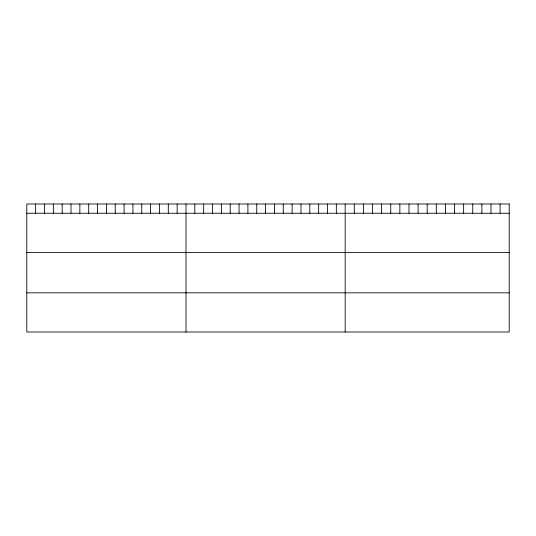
<?xml version="1.0" encoding="UTF-8"?>
<svg xmlns="http://www.w3.org/2000/svg" width="536" height="536" viewBox="0 0 536 536"><rect width="100%" height="100%" fill="white"/><g stroke="black" fill="none" stroke-linecap="round" stroke-linejoin="round"><path stroke-width="0.8" d="M26.8 213.254L509.2 213.254M26.8 252.443L509.2 252.443M26.8 292.824L509.2 292.824M500.088 203.988L500.088 213.254M490.976 203.988L490.976 213.254M481.864 203.988L481.864 213.254M472.752 203.988L472.752 213.254M463.64 203.988L463.64 213.254M454.528 203.988L454.528 213.254M445.416 203.988L445.416 213.254M436.304 203.988L436.304 213.254M427.192 203.988L427.192 213.254M418.08 203.988L418.08 213.254M408.968 203.988L408.968 213.254M399.856 203.988L399.856 213.254M390.744 203.988L390.744 213.254M381.632 203.988L381.632 213.254M372.52 203.988L372.52 213.254M363.408 203.988L363.408 213.254M354.296 203.988L354.296 213.254M345.184 203.988L345.184 332.012M336.34 203.988L336.34 213.254M327.496 203.988L327.496 213.254M318.652 203.988L318.652 213.254M309.808 203.988L309.808 213.254M300.964 203.988L300.964 213.254M292.12 203.988L292.12 213.254M283.276 203.988L283.276 213.254M274.432 203.988L274.432 213.254M265.588 203.988L265.588 213.254M256.744 203.988L256.744 213.254M247.9 203.988L247.9 213.254M239.056 203.988L239.056 213.254M230.212 203.988L230.212 213.254M221.368 203.988L221.368 213.254M212.524 203.988L212.524 213.254M203.68 203.988L203.68 213.254M194.836 203.988L194.836 213.254M185.992 203.988L185.992 332.012M177.148 203.988L177.148 213.254M168.304 203.988L168.304 213.254M159.46 203.988L159.46 213.254M150.616 203.988L150.616 213.254M141.772 203.988L141.772 213.254M132.928 203.988L132.928 213.254M124.084 203.988L124.084 213.254M115.24 203.988L115.24 213.254M106.396 203.988L106.396 213.254M97.552 203.988L97.552 213.254M88.708 203.988L88.708 213.254M79.864 203.988L79.864 213.254M71.02 203.988L71.02 213.254M62.176 203.988L62.176 213.254M53.332 203.988L53.332 213.254M44.488 203.988L44.488 213.254M35.644 203.988L35.644 213.254M509.2 203.988L26.8 203.988L26.8 332.012L509.2 332.012L509.2 203.988"/></g></svg>
